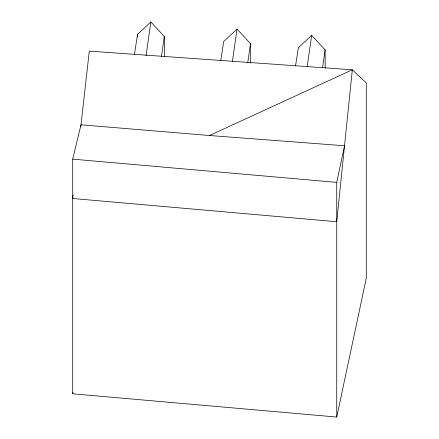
<?xml version="1.0" encoding="UTF-8"?>
<svg xmlns="http://www.w3.org/2000/svg" width="439" height="439" viewBox="0 0 439 439"><rect width="100%" height="100%" fill="white"/><g stroke="black" fill="none" stroke-linecap="round" stroke-linejoin="round"><path stroke-width="0.66" d="M73.093 195.114L72.715 198.494L336.735 221.733L352.325 69.785L89.293 51.127L80.776 126.838M146.039 55.687L150.873 21.95L164.301 36.525L164.384 56.768M161.47 56.379L164.301 36.525M232.396 61.455L237.038 29.073L250.466 43.648L250.543 63.216M247.728 62.837L250.466 43.648M307.135 67.035L311.674 35.329L325.101 49.909L325.178 68.127M322.555 67.776L325.101 49.909M134.378 54.721L137.555 34.396L150.873 21.95M220.757 60.489L223.72 41.518L237.038 29.073M295.496 66.07L298.355 47.774L311.674 35.329M336.735 417.05L336.735 182.377L344.533 145.759L209.529 135.514L81.001 124.808L72.715 159.143L72.715 393.81L336.735 417.05L366.285 278.194L366.285 82.878L352.325 69.785L209.529 135.514M72.715 393.81L73.033 392.477M72.715 159.143L336.735 182.377M137.555 34.396L137.566 37.085"/></g></svg>
